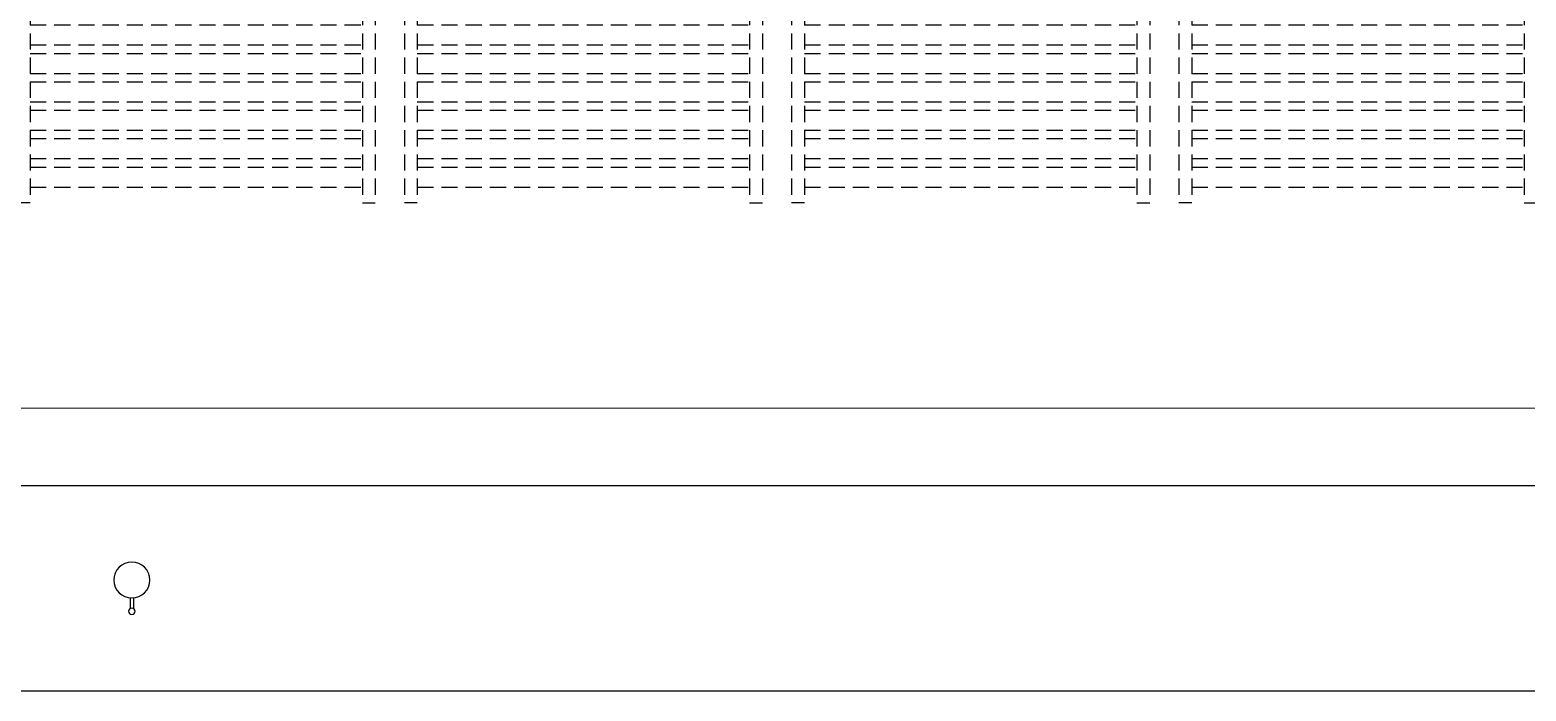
# Model space of a CAD drawing. Header units: millimetres. Extents: x 2686 to 2939, y 1294 to 1441.
# Drawn here: x 2761.12 to 2784.3, y 1293.76 to 1304 of the extents above; entities that cross this region are included whole.
import ezdxf

# ---------------------------------------------------------------- set-up
doc = ezdxf.new("R2010")
doc.units = ezdxf.units.MM
doc.linetypes.add('HIDDEN', pattern=[0.375, 0.25, -0.125])
for name, color, linetype in [('ar-alambrado', 2, 'Continuous'), ('AR-CALÇADA', 1, 'Continuous'), ('AR-ILUMINAÇÃO-JARDIM', 1, 'Continuous'), ('AR-PROJ', 1, 'HIDDEN'), ('PG-PROJ', 1, 'HIDDEN')]:
    doc.layers.add(name, color=color, linetype=linetype)

# ---------------------------------------------------------------- blocks, each defined once
blk = doc.blocks.new('Poste Jardim')
at = {"layer": 'AR-ILUMINAÇÃO-JARDIM'}
for p, q in [((-0.025, 0.109), (-0.025, 0.274)), ((0.025, 0.109), (0.025, 0.274))]:
    blk.add_line(p, q, dxfattribs=at)
for centre, radius in [((0, 0.318), 0.05), ((0, 0.318), 0.05), ((0, -0.167), 0.278)]:
    blk.add_circle(centre, radius, dxfattribs=at)
blk = doc.blocks.new('PG-MODULO1-PJ-B')
at = {"layer": 'PG-PROJ'}
for p, q in [((0, 0), (0, -3)), ((5.55, 0), (5.55, -3)), ((0.2, 0), (5.35, 0)), ((0.2, 0), (0.2, -3)), ((5.35, 0), (5.35, -3)), ((0.2, -0.245), (5.35, -0.245)), ((0.2, -0.555), (5.35, -0.555)), ((0.2, -0.685), (5.35, -0.685)), ((0.2, -0.995), (5.35, -0.995)), ((0.2, -1.125), (5.35, -1.125)), ((0.2, -1.435), (5.35, -1.435)), ((0.2, -1.565), (5.35, -1.565)), ((0.2, -1.875), (5.35, -1.875)), ((0.2, -2.005), (5.35, -2.005)), ((0.2, -2.315), (5.35, -2.315)), ((0.2, -2.445), (5.35, -2.445)), ((0.2, -2.755), (5.35, -2.755)), ((0.2, -3), (0, -3)), ((5.35, -3), (5.55, -3))]:
    blk.add_line(p, q, dxfattribs=at)

msp = doc.modelspace()

# ---------------------------------------------------------------- linework, layer by layer
at = {"layer": 'ar-alambrado'}
msp.add_line((2879.9, 1293.764), (2685.746, 1293.764), dxfattribs=at)
at = {"layer": 'AR-CALÇADA'}
for p, q in [((2740.534, 1298.15), (2874.471, 1298.139)), ((2740.456, 1296.95), (2879.9, 1296.95))]:
    msp.add_line(p, q, dxfattribs=at)

# ---------------------------------------------------------------- block references
at = {"layer": 'AR-ILUMINAÇÃO-JARDIM', "xscale": -1, "rotation": 180}
msp.add_blockref('Poste Jardim', (2762.699, 1295.317), dxfattribs=at)
at = {"layer": 'AR-PROJ'}
for p in [(2760.921, 1304.325), (2766.921, 1304.325), (2772.921, 1304.325), (2778.921, 1304.325)]:
    msp.add_blockref('PG-MODULO1-PJ-B', p, dxfattribs=at)

doc.saveas('drawing.dxf')
